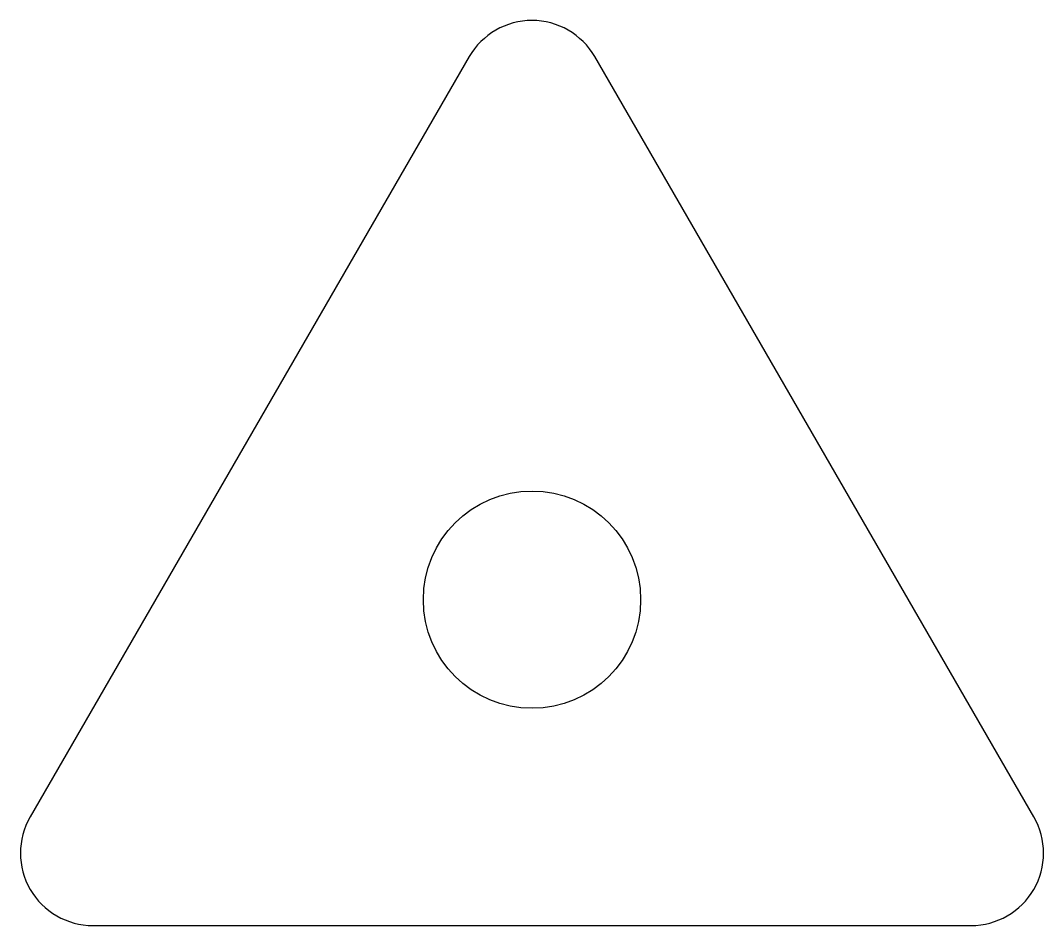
# Model space of a CAD drawing. Header units: millimetres. Extents: x -71 to 71, y -45 to 80.
import ezdxf

# ---------------------------------------------------------------- set-up
doc = ezdxf.new("R2010")
doc.units = ezdxf.units.MM
doc.layers.get('0').update_dxf_attribs({"true_color": 0x0eaa1b})

msp = doc.modelspace()

# ---------------------------------------------------------------- linework, layer by layer
msp.add_lwpolyline([(-8.66, 75), (-69.28, -30, 0.57735), (-60.62, -45), (60.62, -45, 0.57735), (69.28, -30), (8.66, 75, 0.57735)], format="xyb", close=True)
msp.add_circle((0, 0), 15)

doc.saveas('drawing.dxf')
